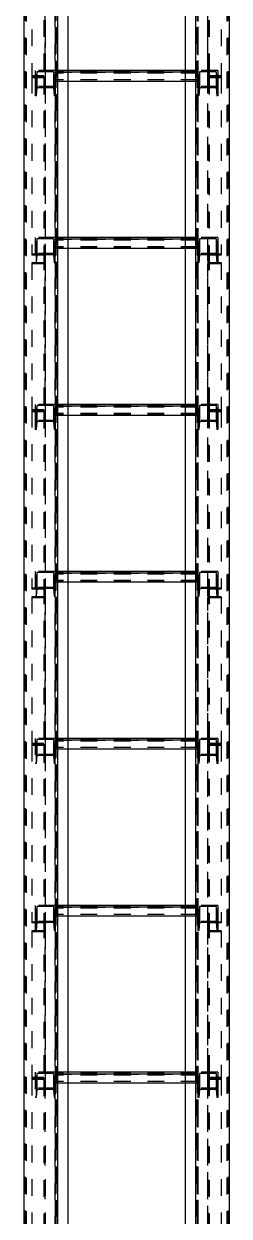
# Model space of a CAD drawing. Header units: millimetres. Extents: x 149919 to 150445, y 136651 to 136866.
# Drawn here: x 150231.97 to 150233.2, y 136710.48 to 136717.59 of the extents above; entities that cross this region are included whole.
import ezdxf

# ---------------------------------------------------------------- set-up
doc = ezdxf.new("R2010")
doc.units = ezdxf.units.MM
doc.header["$LTSCALE"] = 0.25
for name, pattern in [('XKITLINE00', [0]), ('XKITLINE02', [4, 2, -2]), ('XKITLINE03', [6, 3, -1, 1, -1])]:
    doc.linetypes.add(name, pattern=pattern)

# ---------------------------------------------------------------- blocks, each defined once
blk = doc.blocks.new('çatıı')
at = {"color": 1, "linetype": 'XKITLINE03'}
for p, q in [((9028.63, 5880.81), (9028.63, 7537.69)), ((9034.61, 5900.27), (9034.61, 7540.27)), ((9119.61, 7540.27), (9119.61, 5900.28)), ((9125.61, 5880.81), (9125.61, 7537.69)), ((9028.63, 6778.11), (9028.63, 6690.48)), ((9125.61, 6690.48), (9125.61, 6778.11)), ((9028.63, 6690.48), (9028.63, 6584.63)), ((9034.63, 6694.25), (9034.63, 6684.7)), ((9034.63, 6693.22), (9119.61, 6693.22)), ((9119.61, 6684.7), (9119.61, 6694.25)), ((9125.61, 6584.63), (9125.61, 6690.48)), ((9034.63, 6594.61), (9034.63, 6585.06)), ((9034.63, 6593.59), (9119.61, 6593.59)), ((9119.61, 6585.06), (9119.61, 6594.61)), ((9028.63, 6578.84), (9028.63, 6491.21)), ((9125.61, 6491.21), (9125.61, 6578.84)), ((9028.63, 6491.21), (9028.63, 6385.36)), ((9034.63, 6494.98), (9034.63, 6485.43)), ((9034.63, 6493.95), (9119.61, 6493.95)), ((9119.61, 6485.43), (9119.61, 6494.98)), ((9125.61, 6385.36), (9125.61, 6491.21)), ((9034.63, 6395.34), (9034.63, 6385.79)), ((9034.63, 6394.32), (9119.61, 6394.32)), ((9119.61, 6385.79), (9119.61, 6395.34)), ((9028.63, 6379.56), (9028.63, 6291.94)), ((9125.61, 6291.94), (9125.61, 6379.56)), ((9028.63, 6291.94), (9028.63, 6186.08)), ((9034.63, 6295.7), (9034.63, 6286.15)), ((9034.63, 6294.68), (9119.61, 6294.68)), ((9119.61, 6286.15), (9119.61, 6295.7)), ((9125.61, 6186.08), (9125.61, 6291.94)), ((9034.63, 6196.07), (9034.63, 6186.52)), ((9034.63, 6195.04), (9119.61, 6195.04)), ((9119.61, 6186.52), (9119.61, 6196.07)), ((9028.63, 6180.29), (9028.63, 6092.67)), ((9125.61, 6092.67), (9125.61, 6180.29)), ((9028.63, 6092.67), (9028.63, 5986.81)), ((9034.63, 6096.43), (9034.63, 6086.88)), ((9034.63, 6095.41), (9119.61, 6095.41)), ((9119.61, 6086.88), (9119.61, 6096.43)), ((9125.61, 5986.81), (9125.61, 6092.67))]:
    blk.add_line(p, q, dxfattribs=at)
at = {"color": 116, "linetype": 'XKITLINE02', "true_color": 0x136734}
for p, q in [((9034.61, 7540.27), (9034.61, 5898.57)), ((9035.46, 7540.16), (9035.46, 5898.69)), ((9118.76, 7540.16), (9118.76, 5898.69)), ((9119.61, 7540.27), (9119.61, 5898.57)), ((9015.93, 7533.97), (9015.93, 5930.38)), ((9016.78, 7533.97), (9016.78, 5889.26)), ((9017.31, 7533.54), (9017.31, 5888.53)), ((9034.55, 7533.54), (9034.54, 5888.53)), ((9035.08, 7533.97), (9035.08, 5889.26)), ((9118.31, 7533.97), (9118.31, 5888.43)), ((9119.16, 7533.97), (9119.16, 5889.26)), ((9119.69, 7533.54), (9119.69, 5888.53)), ((9136.93, 7533.54), (9136.92, 5888.53)), ((9137.46, 7533.97), (9137.46, 5889.26)), ((9042.11, 7479.9), (9042.11, 5900.2)), ((9112.11, 7470.57), (9112.11, 5900.2)), ((9027.83, 6784.38), (9027.83, 6691.11)), ((9028.63, 6784.38), (9028.63, 6690.48)), ((9125.61, 6784.38), (9125.61, 6690.48)), ((9126.41, 6784.38), (9126.41, 6691.11)), ((9020.63, 6778.74), (9020.63, 6690.48)), ((9133.61, 6778.74), (9133.61, 6690.48)), ((9028.63, 6696.76), (9027.83, 6696.76)), ((9125.61, 6696.76), (9125.61, 6690.48)), ((9126.41, 6696.76), (9125.61, 6696.76)), ((9126.41, 6696.76), (9126.41, 6691.11)), ((9027.83, 6691.11), (9020.63, 6691.11)), ((9020.63, 6690.48), (9020.63, 6689.95)), ((9028.63, 6690.48), (9020.63, 6690.48)), ((9020.63, 6690.48), (9020.63, 6584.1)), ((9028.63, 6690.48), (9020.63, 6690.48)), ((9027.83, 6689.95), (9020.63, 6689.95)), ((9022.63, 6694.25), (9022.63, 6688.77)), ((9034.63, 6694.25), (9022.63, 6694.25)), ((9022.63, 6694.25), (9022.63, 6684.7)), ((9023.31, 6688.77), (9022.63, 6688.77)), ((9022.63, 6688.77), (9022.63, 6679.22)), ((9023.69, 6693.55), (9023.31, 6688.77)), ((9023.31, 6688.77), (9023.31, 6679.22)), ((9033.57, 6693.55), (9023.69, 6693.55)), ((9023.69, 6693.55), (9023.69, 6684)), ((9027.83, 6689.95), (9027.83, 6684)), ((9027.83, 6689.95), (9027.83, 6579.31)), ((9028.63, 6690.48), (9028.63, 6579.31)), ((9033.57, 6693.55), (9033.95, 6688.77)), ((9033.57, 6693.55), (9033.57, 6684)), ((9034.63, 6688.77), (9033.95, 6688.77)), ((9033.95, 6688.77), (9033.95, 6679.22)), ((9034.63, 6694.25), (9034.63, 6688.77)), ((9034.63, 6694.25), (9034.63, 6684.7)), ((9034.63, 6694.25), (9034.63, 6687.74)), ((9042.11, 6694.25), (9034.63, 6694.25)), ((9119.61, 6693.46), (9034.63, 6693.46)), ((9042.11, 6693.22), (9034.63, 6693.22)), ((9119.61, 6692.62), (9034.63, 6692.62)), ((9034.63, 6688.77), (9034.63, 6679.22)), ((9119.61, 6688.77), (9034.63, 6688.77)), ((9119.61, 6694.25), (9112.11, 6694.25)), ((9119.61, 6693.22), (9112.11, 6693.22)), ((9119.61, 6694.25), (9119.61, 6684.7)), ((9119.61, 6694.25), (9119.61, 6688.77)), ((9131.61, 6694.25), (9119.61, 6694.25)), ((9119.61, 6694.25), (9119.61, 6687.74)), ((9119.61, 6688.77), (9119.61, 6679.22)), ((9120.29, 6688.77), (9119.61, 6688.77)), ((9120.67, 6693.55), (9120.29, 6688.77)), ((9120.29, 6688.77), (9120.29, 6679.22)), ((9120.67, 6693.55), (9120.67, 6684)), ((9130.55, 6693.55), (9120.67, 6693.55)), ((9125.61, 6690.48), (9125.61, 6579.31)), ((9133.61, 6690.48), (9125.61, 6690.48)), ((9133.61, 6690.48), (9125.61, 6690.48)), ((9133.61, 6691.11), (9126.41, 6691.11)), ((9126.41, 6689.95), (9126.41, 6579.31)), ((9133.61, 6689.95), (9126.41, 6689.95)), ((9130.55, 6693.55), (9130.55, 6684)), ((9130.55, 6693.55), (9130.93, 6688.77)), ((9130.93, 6688.77), (9130.93, 6679.22)), ((9131.61, 6688.77), (9130.93, 6688.77)), ((9131.61, 6694.25), (9131.61, 6684.7)), ((9131.61, 6694.25), (9131.61, 6688.77)), ((9131.61, 6688.77), (9131.61, 6679.22)), ((9133.61, 6691.11), (9133.61, 6690.48)), ((9133.61, 6690.48), (9133.61, 6584.1)), ((9022.63, 6684.7), (9022.63, 6679.22)), ((9034.63, 6684.7), (9022.63, 6684.7)), ((9023.69, 6684), (9023.31, 6679.22)), ((9033.57, 6684), (9023.69, 6684)), ((9028.63, 6685.17), (9027.83, 6685.17)), ((9028.63, 6684.7), (9028.63, 6584.63)), ((9033.57, 6684), (9033.95, 6679.22)), ((9119.61, 6688.71), (9034.63, 6688.71)), ((9119.61, 6687.8), (9034.63, 6687.8)), ((9042.11, 6687.74), (9034.63, 6687.74)), ((9034.63, 6684.7), (9034.63, 6679.22)), ((9119.61, 6687.74), (9112.11, 6687.74)), ((9119.61, 6684.7), (9119.61, 6679.22)), ((9131.61, 6684.7), (9119.61, 6684.7)), ((9120.67, 6684), (9120.29, 6679.22)), ((9130.55, 6684), (9120.67, 6684)), ((9126.41, 6685.17), (9125.61, 6685.17)), ((9130.55, 6684), (9130.93, 6679.22)), ((9131.61, 6684.7), (9131.61, 6679.22)), ((9023.31, 6679.22), (9022.63, 6679.22)), ((9034.63, 6679.22), (9033.95, 6679.22)), ((9120.29, 6679.22), (9119.61, 6679.22)), ((9131.61, 6679.22), (9130.93, 6679.22)), ((9022.63, 6594.61), (9022.63, 6579.58)), ((9034.63, 6594.61), (9022.63, 6594.61)), ((9023.31, 6589.13), (9022.63, 6589.13)), ((9023.69, 6593.91), (9023.31, 6589.13)), ((9023.31, 6589.13), (9023.31, 6579.58)), ((9033.57, 6593.91), (9023.69, 6593.91)), ((9023.69, 6593.91), (9023.69, 6584.36)), ((9033.57, 6593.91), (9033.95, 6589.13)), ((9033.57, 6593.91), (9033.57, 6584.36)), ((9034.63, 6589.13), (9033.95, 6589.13)), ((9033.95, 6589.13), (9033.95, 6579.58)), ((9034.63, 6594.61), (9034.63, 6579.58)), ((9034.63, 6594.61), (9034.63, 6588.11)), ((9042.11, 6594.61), (9034.63, 6594.61)), ((9119.61, 6593.82), (9034.63, 6593.82)), ((9042.11, 6593.59), (9034.63, 6593.59)), ((9119.61, 6592.98), (9034.63, 6592.98)), ((9119.61, 6589.13), (9034.63, 6589.13)), ((9119.61, 6594.61), (9112.11, 6594.61)), ((9119.61, 6593.59), (9112.11, 6593.59)), ((9119.61, 6594.61), (9119.61, 6588.11)), ((9119.61, 6594.61), (9119.61, 6585.06)), ((9119.61, 6594.61), (9119.61, 6589.13)), ((9131.61, 6594.61), (9119.61, 6594.61)), ((9119.61, 6589.13), (9119.61, 6579.58)), ((9120.29, 6589.13), (9119.61, 6589.13)), ((9120.67, 6593.91), (9120.29, 6589.13)), ((9120.29, 6589.13), (9120.29, 6579.58)), ((9120.67, 6593.91), (9120.67, 6584.36)), ((9130.55, 6593.91), (9120.67, 6593.91)), ((9130.55, 6593.91), (9130.55, 6584.36)), ((9130.55, 6593.91), (9130.93, 6589.13)), ((9130.93, 6589.13), (9130.93, 6579.58)), ((9131.61, 6589.13), (9130.93, 6589.13)), ((9131.61, 6594.61), (9131.61, 6585.06)), ((9131.61, 6594.61), (9131.61, 6589.13)), ((9131.61, 6589.13), (9131.61, 6579.58)), ((9028.63, 6584.63), (9020.63, 6584.63)), ((9027.83, 6584.1), (9020.63, 6584.1)), ((9034.63, 6585.06), (9022.63, 6585.06)), ((9023.69, 6584.36), (9023.31, 6579.58)), ((9033.57, 6584.36), (9023.69, 6584.36)), ((9028.63, 6585.11), (9027.83, 6585.11)), ((9027.83, 6585.11), (9027.83, 6579.46)), ((9027.83, 6585.11), (9027.83, 6491.84)), ((9028.63, 6585.11), (9028.63, 6578.84)), ((9028.63, 6585.11), (9028.63, 6491.21)), ((9033.57, 6584.36), (9033.95, 6579.58)), ((9119.61, 6589.07), (9034.63, 6589.07)), ((9119.61, 6588.17), (9034.63, 6588.17)), ((9042.11, 6588.11), (9034.63, 6588.11)), ((9119.61, 6588.11), (9112.11, 6588.11)), ((9119.61, 6585.06), (9119.61, 6579.58)), ((9131.61, 6585.06), (9119.61, 6585.06)), ((9120.67, 6584.36), (9120.29, 6579.58)), ((9130.55, 6584.36), (9120.67, 6584.36)), ((9125.61, 6585.11), (9125.61, 6491.21)), ((9126.41, 6585.11), (9125.61, 6585.11)), ((9125.61, 6584.63), (9125.61, 6579.31)), ((9133.61, 6584.63), (9125.61, 6584.63)), ((9126.41, 6585.11), (9126.41, 6491.84)), ((9126.41, 6584.1), (9126.41, 6579.31)), ((9133.61, 6584.1), (9126.41, 6584.1)), ((9130.55, 6584.36), (9130.93, 6579.58)), ((9131.61, 6585.06), (9131.61, 6579.58)), ((9133.61, 6584.63), (9133.61, 6584.1)), ((9027.83, 6579.46), (9020.63, 6579.46)), ((9020.63, 6579.46), (9020.63, 6578.84)), ((9020.63, 6579.46), (9020.63, 6491.21)), ((9028.63, 6578.84), (9020.63, 6578.84)), ((9023.31, 6579.58), (9022.63, 6579.58)), ((9028.63, 6579.31), (9027.83, 6579.31)), ((9034.63, 6579.58), (9033.95, 6579.58)), ((9120.29, 6579.58), (9119.61, 6579.58)), ((9126.41, 6579.31), (9125.61, 6579.31)), ((9133.61, 6578.84), (9125.61, 6578.84)), ((9133.61, 6579.46), (9126.41, 6579.46)), ((9131.61, 6579.58), (9130.93, 6579.58)), ((9133.61, 6579.46), (9133.61, 6491.21)), ((9028.63, 6497.48), (9027.83, 6497.48)), ((9125.61, 6497.48), (9125.61, 6491.21)), ((9126.41, 6497.48), (9125.61, 6497.48)), ((9126.41, 6497.48), (9126.41, 6491.84)), ((9027.83, 6491.84), (9020.63, 6491.84)), ((9028.63, 6491.21), (9020.63, 6491.21)), ((9020.63, 6491.21), (9020.63, 6490.68)), ((9028.63, 6491.21), (9020.63, 6491.21)), ((9020.63, 6491.21), (9020.63, 6384.83)), ((9027.83, 6490.68), (9020.63, 6490.68)), ((9022.63, 6494.98), (9022.63, 6489.5)), ((9034.63, 6494.98), (9022.63, 6494.98)), ((9022.63, 6494.98), (9022.63, 6485.43)), ((9023.31, 6489.5), (9022.63, 6489.5)), ((9022.63, 6489.5), (9022.63, 6479.95)), ((9023.69, 6494.28), (9023.31, 6489.5)), ((9023.31, 6489.5), (9023.31, 6479.95)), ((9033.57, 6494.28), (9023.69, 6494.28)), ((9023.69, 6494.28), (9023.69, 6484.73)), ((9027.83, 6490.68), (9027.83, 6484.73)), ((9027.83, 6490.68), (9027.83, 6380.04)), ((9028.63, 6491.21), (9028.63, 6380.04)), ((9033.57, 6494.28), (9033.95, 6489.5)), ((9033.57, 6494.28), (9033.57, 6484.73)), ((9034.63, 6489.5), (9033.95, 6489.5)), ((9033.95, 6489.5), (9033.95, 6479.95)), ((9034.63, 6494.98), (9034.63, 6489.5)), ((9034.63, 6494.98), (9034.63, 6485.43)), ((9034.63, 6494.98), (9034.63, 6488.47)), ((9042.11, 6494.98), (9034.63, 6494.98)), ((9119.61, 6494.19), (9034.63, 6494.19)), ((9042.11, 6493.95), (9034.63, 6493.95)), ((9119.61, 6493.35), (9034.63, 6493.35)), ((9034.63, 6489.5), (9034.63, 6479.95)), ((9119.61, 6489.5), (9034.63, 6489.5)), ((9119.61, 6494.98), (9112.11, 6494.98)), ((9119.61, 6493.95), (9112.11, 6493.95)), ((9119.61, 6494.98), (9119.61, 6488.47)), ((9119.61, 6494.98), (9119.61, 6485.43)), ((9119.61, 6494.98), (9119.61, 6489.5)), ((9131.61, 6494.98), (9119.61, 6494.98)), ((9119.61, 6489.5), (9119.61, 6479.95)), ((9120.29, 6489.5), (9119.61, 6489.5)), ((9120.67, 6494.28), (9120.29, 6489.5)), ((9120.29, 6489.5), (9120.29, 6479.95)), ((9120.67, 6494.28), (9120.67, 6484.73)), ((9130.55, 6494.28), (9120.67, 6494.28)), ((9133.61, 6491.21), (9125.61, 6491.21)), ((9125.61, 6491.21), (9125.61, 6380.04)), ((9133.61, 6491.21), (9125.61, 6491.21)), ((9133.61, 6491.84), (9126.41, 6491.84)), ((9126.41, 6490.68), (9126.41, 6380.04)), ((9133.61, 6490.68), (9126.41, 6490.68)), ((9130.55, 6494.28), (9130.55, 6484.73)), ((9130.55, 6494.28), (9130.93, 6489.5)), ((9130.93, 6489.5), (9130.93, 6479.95)), ((9131.61, 6489.5), (9130.93, 6489.5)), ((9131.61, 6494.98), (9131.61, 6485.43)), ((9131.61, 6494.98), (9131.61, 6489.5)), ((9131.61, 6489.5), (9131.61, 6479.95)), ((9133.61, 6491.84), (9133.61, 6491.21)), ((9133.61, 6491.21), (9133.61, 6384.82)), ((9022.63, 6485.43), (9022.63, 6479.95)), ((9034.63, 6485.43), (9022.63, 6485.43)), ((9023.69, 6484.73), (9023.31, 6479.95)), ((9033.57, 6484.73), (9023.69, 6484.73)), ((9028.63, 6485.9), (9027.83, 6485.9)), ((9028.63, 6485.43), (9028.63, 6385.36)), ((9033.57, 6484.73), (9033.95, 6479.95)), ((9119.61, 6489.44), (9034.63, 6489.44)), ((9119.61, 6488.53), (9034.63, 6488.53)), ((9042.11, 6488.47), (9034.63, 6488.47)), ((9034.63, 6485.43), (9034.63, 6479.95)), ((9119.61, 6488.47), (9112.11, 6488.47)), ((9119.61, 6485.43), (9119.61, 6479.95)), ((9131.61, 6485.43), (9119.61, 6485.43)), ((9120.67, 6484.73), (9120.29, 6479.95)), ((9130.55, 6484.73), (9120.67, 6484.73)), ((9126.41, 6485.9), (9125.61, 6485.9)), ((9130.55, 6484.73), (9130.93, 6479.95)), ((9131.61, 6485.43), (9131.61, 6479.95)), ((9023.31, 6479.95), (9022.63, 6479.95)), ((9034.63, 6479.95), (9033.95, 6479.95)), ((9120.29, 6479.95), (9119.61, 6479.95)), ((9131.61, 6479.95), (9130.93, 6479.95)), ((9022.63, 6395.34), (9022.63, 6380.31)), ((9034.63, 6395.34), (9022.63, 6395.34)), ((9023.69, 6394.64), (9023.31, 6389.86)), ((9033.57, 6394.64), (9023.69, 6394.64)), ((9023.69, 6394.64), (9023.69, 6385.09)), ((9033.57, 6394.64), (9033.95, 6389.86)), ((9033.57, 6394.64), (9033.57, 6385.09)), ((9034.63, 6395.34), (9034.63, 6380.31)), ((9034.63, 6395.34), (9034.63, 6388.84)), ((9042.11, 6395.34), (9034.63, 6395.34)), ((9119.61, 6394.55), (9034.63, 6394.55)), ((9042.11, 6394.32), (9034.63, 6394.32)), ((9119.61, 6393.71), (9034.63, 6393.71)), ((9119.61, 6395.34), (9112.11, 6395.34)), ((9119.61, 6394.32), (9112.11, 6394.32)), ((9119.61, 6395.34), (9119.61, 6388.84)), ((9119.61, 6395.34), (9119.61, 6385.79)), ((9119.61, 6395.34), (9119.61, 6389.86)), ((9131.61, 6395.34), (9119.61, 6395.34)), ((9120.67, 6394.64), (9120.29, 6389.86)), ((9120.67, 6394.64), (9120.67, 6385.09)), ((9130.55, 6394.64), (9120.67, 6394.64)), ((9130.55, 6394.64), (9130.55, 6385.09)), ((9130.55, 6394.64), (9130.93, 6389.86)), ((9131.61, 6395.34), (9131.61, 6385.79)), ((9131.61, 6395.34), (9131.61, 6389.86)), ((9028.63, 6385.36), (9020.63, 6385.36)), ((9027.83, 6384.83), (9020.63, 6384.83)), ((9023.31, 6389.86), (9022.63, 6389.86)), ((9034.63, 6385.79), (9022.63, 6385.79)), ((9023.31, 6389.86), (9023.31, 6380.31)), ((9023.69, 6385.09), (9023.31, 6380.31)), ((9033.57, 6385.09), (9023.69, 6385.09)), ((9028.63, 6385.84), (9027.83, 6385.84)), ((9027.83, 6385.84), (9027.83, 6380.19)), ((9027.83, 6385.84), (9027.83, 6292.57)), ((9028.63, 6385.84), (9028.63, 6379.56)), ((9028.63, 6385.84), (9028.63, 6291.94)), ((9033.57, 6385.09), (9033.95, 6380.31)), ((9034.63, 6389.86), (9033.95, 6389.86)), ((9033.95, 6389.86), (9033.95, 6380.31)), ((9119.61, 6389.86), (9034.63, 6389.86)), ((9119.61, 6389.8), (9034.63, 6389.8)), ((9119.61, 6388.89), (9034.63, 6388.89)), ((9042.11, 6388.84), (9034.63, 6388.84)), ((9119.61, 6388.84), (9112.11, 6388.84)), ((9119.61, 6389.86), (9119.61, 6380.31)), ((9120.29, 6389.86), (9119.61, 6389.86)), ((9119.61, 6385.79), (9119.61, 6380.31)), ((9131.61, 6385.79), (9119.61, 6385.79)), ((9120.29, 6389.86), (9120.29, 6380.31)), ((9120.67, 6385.09), (9120.29, 6380.31)), ((9130.55, 6385.09), (9120.67, 6385.09)), ((9125.61, 6385.84), (9125.61, 6291.94)), ((9126.41, 6385.84), (9125.61, 6385.84)), ((9125.61, 6385.36), (9125.61, 6380.04)), ((9133.61, 6385.36), (9125.61, 6385.36)), ((9126.41, 6385.84), (9126.41, 6292.57)), ((9126.41, 6384.82), (9126.41, 6380.04)), ((9133.61, 6384.82), (9126.41, 6384.82)), ((9130.55, 6385.09), (9130.93, 6380.31)), ((9130.93, 6389.86), (9130.93, 6380.31)), ((9131.61, 6389.86), (9130.93, 6389.86)), ((9131.61, 6389.86), (9131.61, 6380.31)), ((9131.61, 6385.79), (9131.61, 6380.31)), ((9133.61, 6385.36), (9133.61, 6384.82)), ((9027.83, 6380.19), (9020.63, 6380.19)), ((9020.63, 6380.19), (9020.63, 6379.56)), ((9020.63, 6380.19), (9020.63, 6291.94)), ((9028.63, 6379.56), (9020.63, 6379.56)), ((9023.31, 6380.31), (9022.63, 6380.31)), ((9028.63, 6380.04), (9027.83, 6380.04)), ((9034.63, 6380.31), (9033.95, 6380.31)), ((9120.29, 6380.31), (9119.61, 6380.31)), ((9126.41, 6380.04), (9125.61, 6380.04)), ((9133.61, 6379.56), (9125.61, 6379.56)), ((9133.61, 6380.19), (9126.41, 6380.19)), ((9131.61, 6380.31), (9130.93, 6380.31)), ((9133.61, 6380.19), (9133.61, 6291.94)), ((9028.63, 6298.21), (9027.83, 6298.21)), ((9125.61, 6298.21), (9125.61, 6291.94)), ((9126.41, 6298.21), (9125.61, 6298.21)), ((9126.41, 6298.21), (9126.41, 6292.57)), ((9027.83, 6292.57), (9020.63, 6292.57)), ((9020.63, 6291.94), (9020.63, 6291.41)), ((9028.63, 6291.94), (9020.63, 6291.94)), ((9020.63, 6291.94), (9020.63, 6185.55)), ((9028.63, 6291.94), (9020.63, 6291.94)), ((9027.83, 6291.41), (9020.63, 6291.41)), ((9022.63, 6295.7), (9022.63, 6280.67)), ((9034.63, 6295.7), (9022.63, 6295.7)), ((9023.69, 6295.01), (9023.31, 6290.22)), ((9033.57, 6295.01), (9023.69, 6295.01)), ((9023.69, 6295.01), (9023.69, 6285.46)), ((9027.83, 6291.41), (9027.83, 6285.46)), ((9027.83, 6291.41), (9027.83, 6180.77)), ((9028.63, 6291.94), (9028.63, 6180.77)), ((9033.57, 6295.01), (9033.95, 6290.22)), ((9033.57, 6295.01), (9033.57, 6285.46)), ((9034.63, 6295.7), (9034.63, 6280.67)), ((9034.63, 6295.7), (9034.63, 6289.2)), ((9042.11, 6295.7), (9034.63, 6295.7)), ((9119.61, 6294.92), (9034.63, 6294.92)), ((9042.11, 6294.68), (9034.63, 6294.68)), ((9119.61, 6294.07), (9034.63, 6294.07)), ((9119.61, 6295.7), (9112.11, 6295.7)), ((9119.61, 6294.68), (9112.11, 6294.68)), ((9119.61, 6295.7), (9119.61, 6289.2)), ((9119.61, 6295.7), (9119.61, 6286.15)), ((9119.61, 6295.7), (9119.61, 6290.22)), ((9131.61, 6295.7), (9119.61, 6295.7)), ((9120.67, 6295.01), (9120.29, 6290.22)), ((9120.67, 6295.01), (9120.67, 6285.46)), ((9130.55, 6295.01), (9120.67, 6295.01)), ((9125.61, 6291.94), (9125.61, 6180.77)), ((9133.61, 6291.94), (9125.61, 6291.94)), ((9133.61, 6291.94), (9125.61, 6291.94)), ((9133.61, 6292.57), (9126.41, 6292.57)), ((9126.41, 6291.41), (9126.41, 6180.77)), ((9133.61, 6291.41), (9126.41, 6291.41)), ((9130.55, 6295.01), (9130.55, 6285.46)), ((9130.55, 6295.01), (9130.93, 6290.22)), ((9131.61, 6295.7), (9131.61, 6286.15)), ((9131.61, 6295.7), (9131.61, 6290.22)), ((9133.61, 6292.57), (9133.61, 6291.94)), ((9133.61, 6291.94), (9133.61, 6185.55)), ((9023.31, 6290.22), (9022.63, 6290.22)), ((9034.63, 6286.15), (9022.63, 6286.15)), ((9023.31, 6290.22), (9023.31, 6280.67)), ((9023.69, 6285.46), (9023.31, 6280.67)), ((9033.57, 6285.46), (9023.69, 6285.46)), ((9028.63, 6286.63), (9027.83, 6286.63)), ((9028.63, 6286.15), (9028.63, 6186.08)), ((9033.57, 6285.46), (9033.95, 6280.67)), ((9034.63, 6290.22), (9033.95, 6290.22)), ((9033.95, 6290.22), (9033.95, 6280.67)), ((9119.61, 6290.22), (9034.63, 6290.22)), ((9119.61, 6290.17), (9034.63, 6290.17)), ((9119.61, 6289.26), (9034.63, 6289.26)), ((9042.11, 6289.2), (9034.63, 6289.2)), ((9119.61, 6289.2), (9112.11, 6289.2)), ((9119.61, 6290.22), (9119.61, 6280.67)), ((9120.29, 6290.22), (9119.61, 6290.22)), ((9119.61, 6286.15), (9119.61, 6280.67)), ((9131.61, 6286.15), (9119.61, 6286.15)), ((9120.29, 6290.22), (9120.29, 6280.67)), ((9120.67, 6285.46), (9120.29, 6280.67)), ((9130.55, 6285.46), (9120.67, 6285.46)), ((9126.41, 6286.63), (9125.61, 6286.63)), ((9130.55, 6285.46), (9130.93, 6280.67)), ((9130.93, 6290.22), (9130.93, 6280.67)), ((9131.61, 6290.22), (9130.93, 6290.22)), ((9131.61, 6290.22), (9131.61, 6280.67)), ((9131.61, 6286.15), (9131.61, 6280.67)), ((9023.31, 6280.67), (9022.63, 6280.67)), ((9034.63, 6280.67), (9033.95, 6280.67)), ((9120.29, 6280.67), (9119.61, 6280.67)), ((9131.61, 6280.67), (9130.93, 6280.67)), ((9022.63, 6196.07), (9022.63, 6190.59)), ((9034.63, 6196.07), (9022.63, 6196.07)), ((9022.63, 6196.07), (9022.63, 6186.08)), ((9023.69, 6195.37), (9023.31, 6190.59)), ((9033.57, 6195.37), (9023.69, 6195.37)), ((9023.69, 6195.37), (9023.69, 6185.82)), ((9033.57, 6195.37), (9033.95, 6190.59)), ((9033.57, 6195.37), (9033.57, 6185.82)), ((9034.63, 6196.07), (9034.63, 6190.59)), ((9034.63, 6196.07), (9034.63, 6186.52)), ((9034.63, 6196.07), (9034.63, 6189.56)), ((9042.11, 6196.07), (9034.63, 6196.07)), ((9119.61, 6195.28), (9034.63, 6195.28)), ((9042.11, 6195.04), (9034.63, 6195.04)), ((9119.61, 6194.44), (9034.63, 6194.44)), ((9119.61, 6196.07), (9112.11, 6196.07)), ((9119.61, 6195.04), (9112.11, 6195.04)), ((9119.61, 6196.07), (9119.61, 6186.52)), ((9119.61, 6196.07), (9119.61, 6190.59)), ((9131.61, 6196.07), (9119.61, 6196.07)), ((9119.61, 6196.07), (9119.61, 6189.56)), ((9120.67, 6195.37), (9120.29, 6190.59)), ((9120.67, 6195.37), (9120.67, 6185.82)), ((9130.55, 6195.37), (9120.67, 6195.37)), ((9130.55, 6195.37), (9130.55, 6185.82)), ((9130.55, 6195.37), (9130.93, 6190.59)), ((9131.61, 6196.07), (9131.61, 6186.52)), ((9131.61, 6196.07), (9131.61, 6190.59)), ((9028.63, 6186.08), (9020.63, 6186.08)), ((9027.83, 6185.55), (9020.63, 6185.55)), ((9023.31, 6190.59), (9022.63, 6190.59)), ((9022.63, 6190.59), (9022.63, 6181.04)), ((9034.63, 6186.52), (9022.63, 6186.52)), ((9022.63, 6186.08), (9022.63, 6181.04)), ((9023.31, 6190.59), (9023.31, 6181.04)), ((9023.69, 6185.82), (9023.31, 6181.04)), ((9033.57, 6185.82), (9023.69, 6185.82)), ((9028.63, 6186.56), (9027.83, 6186.56)), ((9027.83, 6186.56), (9027.83, 6180.92)), ((9027.83, 6186.56), (9027.83, 6093.3)), ((9028.63, 6186.56), (9028.63, 6180.29)), ((9028.63, 6186.56), (9028.63, 6092.67)), ((9033.57, 6185.82), (9033.95, 6181.04)), ((9034.63, 6190.59), (9033.95, 6190.59)), ((9033.95, 6190.59), (9033.95, 6181.04)), ((9034.63, 6190.59), (9034.63, 6181.04)), ((9119.61, 6190.59), (9034.63, 6190.59)), ((9119.61, 6190.53), (9034.63, 6190.53)), ((9119.61, 6189.62), (9034.63, 6189.62)), ((9042.11, 6189.56), (9034.63, 6189.56)), ((9034.63, 6186.52), (9034.63, 6181.04)), ((9119.61, 6189.56), (9112.11, 6189.56)), ((9119.61, 6190.59), (9119.61, 6181.04)), ((9120.29, 6190.59), (9119.61, 6190.59)), ((9119.61, 6186.52), (9119.61, 6181.04)), ((9131.61, 6186.52), (9119.61, 6186.52)), ((9120.29, 6190.59), (9120.29, 6181.04)), ((9120.67, 6185.82), (9120.29, 6181.04)), ((9130.55, 6185.82), (9120.67, 6185.82)), ((9125.61, 6186.56), (9125.61, 6092.67)), ((9126.41, 6186.56), (9125.61, 6186.56)), ((9133.61, 6186.08), (9125.61, 6186.08)), ((9126.41, 6186.56), (9126.41, 6093.3)), ((9133.61, 6185.55), (9126.41, 6185.55)), ((9130.55, 6185.82), (9130.93, 6181.04)), ((9130.93, 6190.59), (9130.93, 6181.04)), ((9131.61, 6190.59), (9130.93, 6190.59)), ((9131.61, 6190.59), (9131.61, 6181.04)), ((9131.61, 6186.52), (9131.61, 6181.04)), ((9027.83, 6180.92), (9020.63, 6180.92)), ((9020.63, 6180.92), (9020.63, 6180.29)), ((9020.63, 6180.92), (9020.63, 6092.67)), ((9028.63, 6180.29), (9020.63, 6180.29)), ((9023.31, 6181.04), (9022.63, 6181.04)), ((9028.63, 6180.77), (9027.83, 6180.77)), ((9034.63, 6181.04), (9033.95, 6181.04)), ((9120.29, 6181.04), (9119.61, 6181.04)), ((9126.41, 6180.77), (9125.61, 6180.77)), ((9133.61, 6180.29), (9125.61, 6180.29)), ((9133.61, 6180.92), (9126.41, 6180.92)), ((9131.61, 6181.04), (9130.93, 6181.04)), ((9133.61, 6180.92), (9133.61, 6092.67)), ((9028.63, 6098.94), (9027.83, 6098.94)), ((9125.61, 6098.94), (9125.61, 6092.67)), ((9126.41, 6098.94), (9125.61, 6098.94)), ((9126.41, 6098.94), (9126.41, 6093.3)), ((9027.83, 6093.3), (9020.63, 6093.3)), ((9028.63, 6092.67), (9020.63, 6092.67)), ((9020.63, 6092.67), (9020.63, 6092.14)), ((9028.63, 6092.67), (9020.63, 6092.67)), ((9020.63, 6092.67), (9020.63, 5986.28)), ((9027.83, 6092.14), (9020.63, 6092.14)), ((9022.63, 6096.43), (9022.63, 6081.4)), ((9034.63, 6096.43), (9022.63, 6096.43)), ((9023.69, 6095.73), (9023.31, 6090.95)), ((9033.57, 6095.73), (9023.69, 6095.73)), ((9023.69, 6095.73), (9023.69, 6086.18)), ((9027.83, 6092.14), (9027.83, 6087.35)), ((9027.83, 6092.14), (9027.83, 5981.5)), ((9028.63, 6092.67), (9028.63, 6087.35)), ((9028.63, 6092.67), (9028.63, 5981.5)), ((9033.57, 6095.73), (9033.95, 6090.95)), ((9033.57, 6095.73), (9033.57, 6086.18)), ((9034.63, 6096.43), (9034.63, 6089.93)), ((9042.11, 6096.43), (9034.63, 6096.43)), ((9034.63, 6096.43), (9034.63, 6081.4)), ((9119.61, 6095.64), (9034.63, 6095.64)), ((9042.11, 6095.41), (9034.63, 6095.41)), ((9119.61, 6094.8), (9034.63, 6094.8)), ((9119.61, 6096.43), (9112.11, 6096.43)), ((9119.61, 6095.41), (9112.11, 6095.41)), ((9119.61, 6096.43), (9119.61, 6086.88)), ((9119.61, 6096.43), (9119.61, 6090.95)), ((9131.61, 6096.43), (9119.61, 6096.43)), ((9119.61, 6096.43), (9119.61, 6089.93)), ((9120.67, 6095.73), (9120.29, 6090.95)), ((9120.67, 6095.73), (9120.67, 6086.18)), ((9130.55, 6095.73), (9120.67, 6095.73)), ((9125.61, 6092.67), (9125.61, 5981.5)), ((9133.61, 6092.67), (9125.61, 6092.67)), ((9133.61, 6092.67), (9125.61, 6092.67)), ((9133.61, 6093.3), (9126.41, 6093.3)), ((9126.41, 6092.14), (9126.41, 5981.5)), ((9133.61, 6092.14), (9126.41, 6092.14)), ((9130.55, 6095.73), (9130.55, 6086.18)), ((9130.55, 6095.73), (9130.93, 6090.95)), ((9131.61, 6096.43), (9131.61, 6086.88)), ((9131.61, 6096.43), (9131.61, 6090.95)), ((9133.61, 6093.3), (9133.61, 6092.67)), ((9133.61, 6092.67), (9133.61, 5986.28)), ((9023.31, 6090.95), (9022.63, 6090.95)), ((9034.63, 6086.88), (9022.63, 6086.88)), ((9023.31, 6090.95), (9023.31, 6081.4)), ((9023.69, 6086.18), (9023.31, 6081.4)), ((9033.57, 6086.18), (9023.69, 6086.18)), ((9028.63, 6087.35), (9027.83, 6087.35)), ((9033.57, 6086.18), (9033.95, 6081.4)), ((9034.63, 6090.95), (9033.95, 6090.95)), ((9033.95, 6090.95), (9033.95, 6081.4)), ((9119.61, 6090.95), (9034.63, 6090.95)), ((9119.61, 6090.89), (9034.63, 6090.89)), ((9119.61, 6089.99), (9034.63, 6089.99)), ((9042.11, 6089.93), (9034.63, 6089.93)), ((9119.61, 6089.93), (9112.11, 6089.93)), ((9119.61, 6090.95), (9119.61, 6081.4)), ((9120.29, 6090.95), (9119.61, 6090.95)), ((9119.61, 6086.88), (9119.61, 6081.4)), ((9131.61, 6086.88), (9119.61, 6086.88)), ((9120.29, 6090.95), (9120.29, 6081.4)), ((9120.67, 6086.18), (9120.29, 6081.4)), ((9130.55, 6086.18), (9120.67, 6086.18)), ((9126.41, 6087.35), (9125.61, 6087.35)), ((9130.55, 6086.18), (9130.93, 6081.4)), ((9130.93, 6090.95), (9130.93, 6081.4)), ((9131.61, 6090.95), (9130.93, 6090.95)), ((9131.61, 6090.95), (9131.61, 6081.4)), ((9131.61, 6086.88), (9131.61, 6081.4)), ((9023.31, 6081.4), (9022.63, 6081.4)), ((9034.63, 6081.4), (9033.95, 6081.4)), ((9120.29, 6081.4), (9119.61, 6081.4)), ((9131.61, 6081.4), (9130.93, 6081.4)), ((9015.93, 6010.57), (9015.93, 5966.47)), ((9035.93, 6010.57), (9035.93, 5961.7)), ((9042.11, 6010.57), (9042.11, 5960.22)), ((9112.11, 6010.57), (9112.11, 5969.97)), ((9118.31, 6010.57), (9118.31, 5969.97)), ((9138.31, 6010.57), (9138.31, 5969.97))]:
    blk.add_line(p, q, dxfattribs=at)
at = {"color": 7, "linetype": 'XKITLINE00'}
for p, q in [((9015.93, 7429.97), (9015.93, 6010.57)), ((9035.93, 7429.97), (9035.93, 6010.57)), ((9042.11, 7429.97), (9042.11, 6010.57)), ((9112.11, 7429.97), (9112.11, 6010.57)), ((9118.31, 7429.97), (9118.31, 6010.57)), ((9138.31, 7429.97), (9138.31, 6010.57)), ((9112.11, 6694.25), (9042.11, 6694.25)), ((9112.11, 6693.22), (9042.11, 6693.22)), ((9112.11, 6687.74), (9042.11, 6687.74)), ((9112.11, 6594.61), (9042.11, 6594.61)), ((9112.11, 6593.59), (9042.11, 6593.59)), ((9112.11, 6588.11), (9042.11, 6588.11)), ((9112.11, 6494.98), (9042.11, 6494.98)), ((9112.11, 6493.95), (9042.11, 6493.95)), ((9112.11, 6488.47), (9042.11, 6488.47)), ((9112.11, 6395.34), (9042.11, 6395.34)), ((9112.11, 6394.32), (9042.11, 6394.32)), ((9112.11, 6388.84), (9042.11, 6388.84)), ((9112.11, 6295.7), (9042.11, 6295.7)), ((9112.11, 6294.68), (9042.11, 6294.68)), ((9112.11, 6289.2), (9042.11, 6289.2)), ((9112.11, 6196.07), (9042.11, 6196.07)), ((9112.11, 6195.04), (9042.11, 6195.04)), ((9112.11, 6189.56), (9042.11, 6189.56)), ((9112.11, 6096.43), (9042.11, 6096.43)), ((9112.11, 6095.41), (9042.11, 6095.41)), ((9112.11, 6089.93), (9042.11, 6089.93))]:
    blk.add_line(p, q, dxfattribs=at)
at = {"color": 1, "linetype": 'XKITLINE00'}
for centre in [(9028.63, 6690.48), (9028.63, 6690.48), (9034.63, 6694.25), (9034.63, 6693.22), (9119.61, 6694.25), (9119.61, 6693.22), (9125.61, 6690.48), (9125.61, 6690.48), (9034.63, 6684.7), (9119.61, 6684.7), (9034.63, 6594.61), (9034.63, 6593.59), (9119.61, 6594.61), (9119.61, 6593.59), (9028.63, 6584.63), (9034.63, 6585.06), (9119.61, 6585.06), (9125.61, 6584.63), (9028.63, 6578.84), (9125.61, 6578.84), (9028.63, 6491.21), (9028.63, 6491.21), (9034.63, 6494.98), (9034.63, 6493.95), (9119.61, 6494.98), (9119.61, 6493.95), (9125.61, 6491.21), (9125.61, 6491.21), (9034.63, 6485.43), (9119.61, 6485.43), (9034.63, 6395.34), (9034.63, 6394.32), (9119.61, 6395.34), (9119.61, 6394.32), (9028.63, 6385.36), (9034.63, 6385.79), (9119.61, 6385.79), (9125.61, 6385.36), (9028.63, 6379.56), (9125.61, 6379.56), (9028.63, 6291.94), (9028.63, 6291.94), (9034.63, 6295.7), (9034.63, 6294.68), (9119.61, 6295.7), (9119.61, 6294.68), (9125.61, 6291.94), (9125.61, 6291.94), (9034.63, 6286.15), (9119.61, 6286.15), (9034.63, 6196.07), (9034.63, 6195.04), (9119.61, 6196.07), (9119.61, 6195.04), (9028.63, 6186.08), (9034.63, 6186.52), (9119.61, 6186.52), (9125.61, 6186.08), (9028.63, 6180.29), (9125.61, 6180.29), (9028.63, 6092.67), (9028.63, 6092.67), (9034.63, 6096.43), (9034.63, 6095.41), (9119.61, 6096.43), (9119.61, 6095.41), (9125.61, 6092.67), (9125.61, 6092.67), (9034.63, 6086.88), (9119.61, 6086.88)]:
    blk.add_circle(centre, 0.05, dxfattribs=at)

msp = doc.modelspace()

# ---------------------------------------------------------------- block references
at = {"xscale": 0.009999943142843078, "yscale": 0.009999943142843078, "zscale": 0.009999943142843078}
msp.add_blockref('çatıı', (150141.8141, 136650.3731), dxfattribs=at)

doc.saveas('drawing.dxf')
